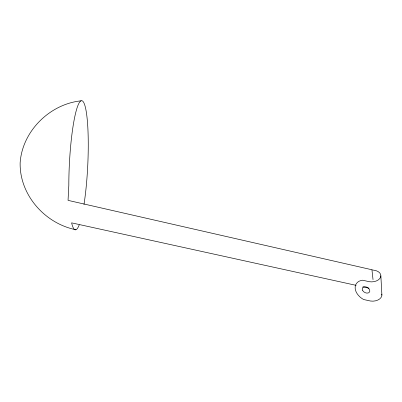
<?xml version="1.0" encoding="UTF-8"?>
<svg xmlns="http://www.w3.org/2000/svg" width="402" height="402" viewBox="0 0 402 402"><rect width="100%" height="100%" fill="white"/><g stroke="black" fill="none" stroke-linecap="round" stroke-linejoin="round"><path stroke-width="0.6" d="M381.789 294.113A8.97 5.864 -3.1 0 1 370.463 301.018L363.564 299.505A13.864 9.663 29.9 0 1 355.152 288.123A13.864 9.663 29.9 0 1 362.524 280.209L369.423 281.722A8.97 5.864 -3.1 0 0 380.513 277.365A8.97 5.864 -3.1 0 0 374.373 270.295L371.956 269.898L373.026 279.631M81.144 100.827C49.798 103.982 22.195 131.238 20.14 162.895C19.487 194.915 44.969 223.623 75.948 229.738M356.147 285.355L71.611 222.859A64.627 9.206 -87.2 0 0 79.244 224.824M362.89 286.837L369.026 288.184M372.021 269.777L68.054 200.367L68.817 185.362A64.627 9.206 -87.2 0 1 83.144 101.636A64.627 9.206 -87.2 0 1 83.993 204.422M380.86 275.837L381.9 295.133M362.765 290.671A4.065 2.834 29.9 0 0 369.343 292.239A4.065 2.834 29.9 0 0 365.941 286.877A4.065 2.834 29.9 0 0 362.765 290.671"/></g></svg>
